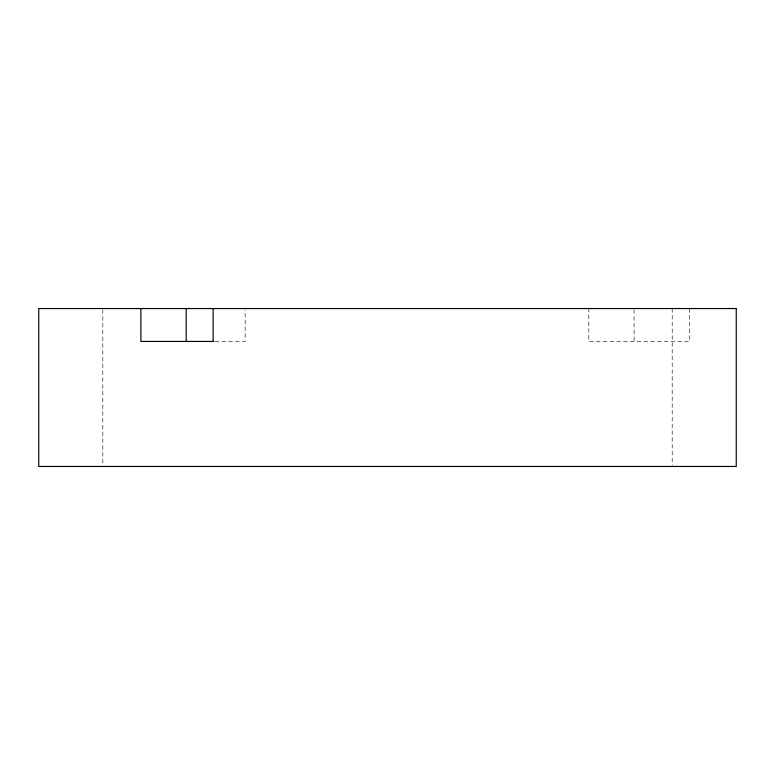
<?xml version="1.0" encoding="UTF-8"?>
<svg xmlns="http://www.w3.org/2000/svg" width="775" height="775" viewBox="0 0 775 775"><rect width="100%" height="100%" fill="white"/><g stroke="black" fill="none" stroke-linecap="round" stroke-linejoin="round"><path stroke-width="0.58" stroke-dasharray="3.88 2.91" d="M215.072 341.436L245.152 341.436L245.152 309.709M689.527 308.537L689.527 341.436L588.806 341.436L588.806 308.537M672.196 308.537L672.196 465.262M634.047 309.709L634.105 341.436M102.804 309.738L102.804 465.262"/><path stroke-width="1.16" d="M213.871 341.436L140.895 341.436L140.895 308.537M213.125 308.537L213.125 341.436M186.194 308.537L186.194 341.436M736.25 308.537L38.75 308.537L38.75 466.463L736.25 466.463L736.25 308.537"/></g></svg>
